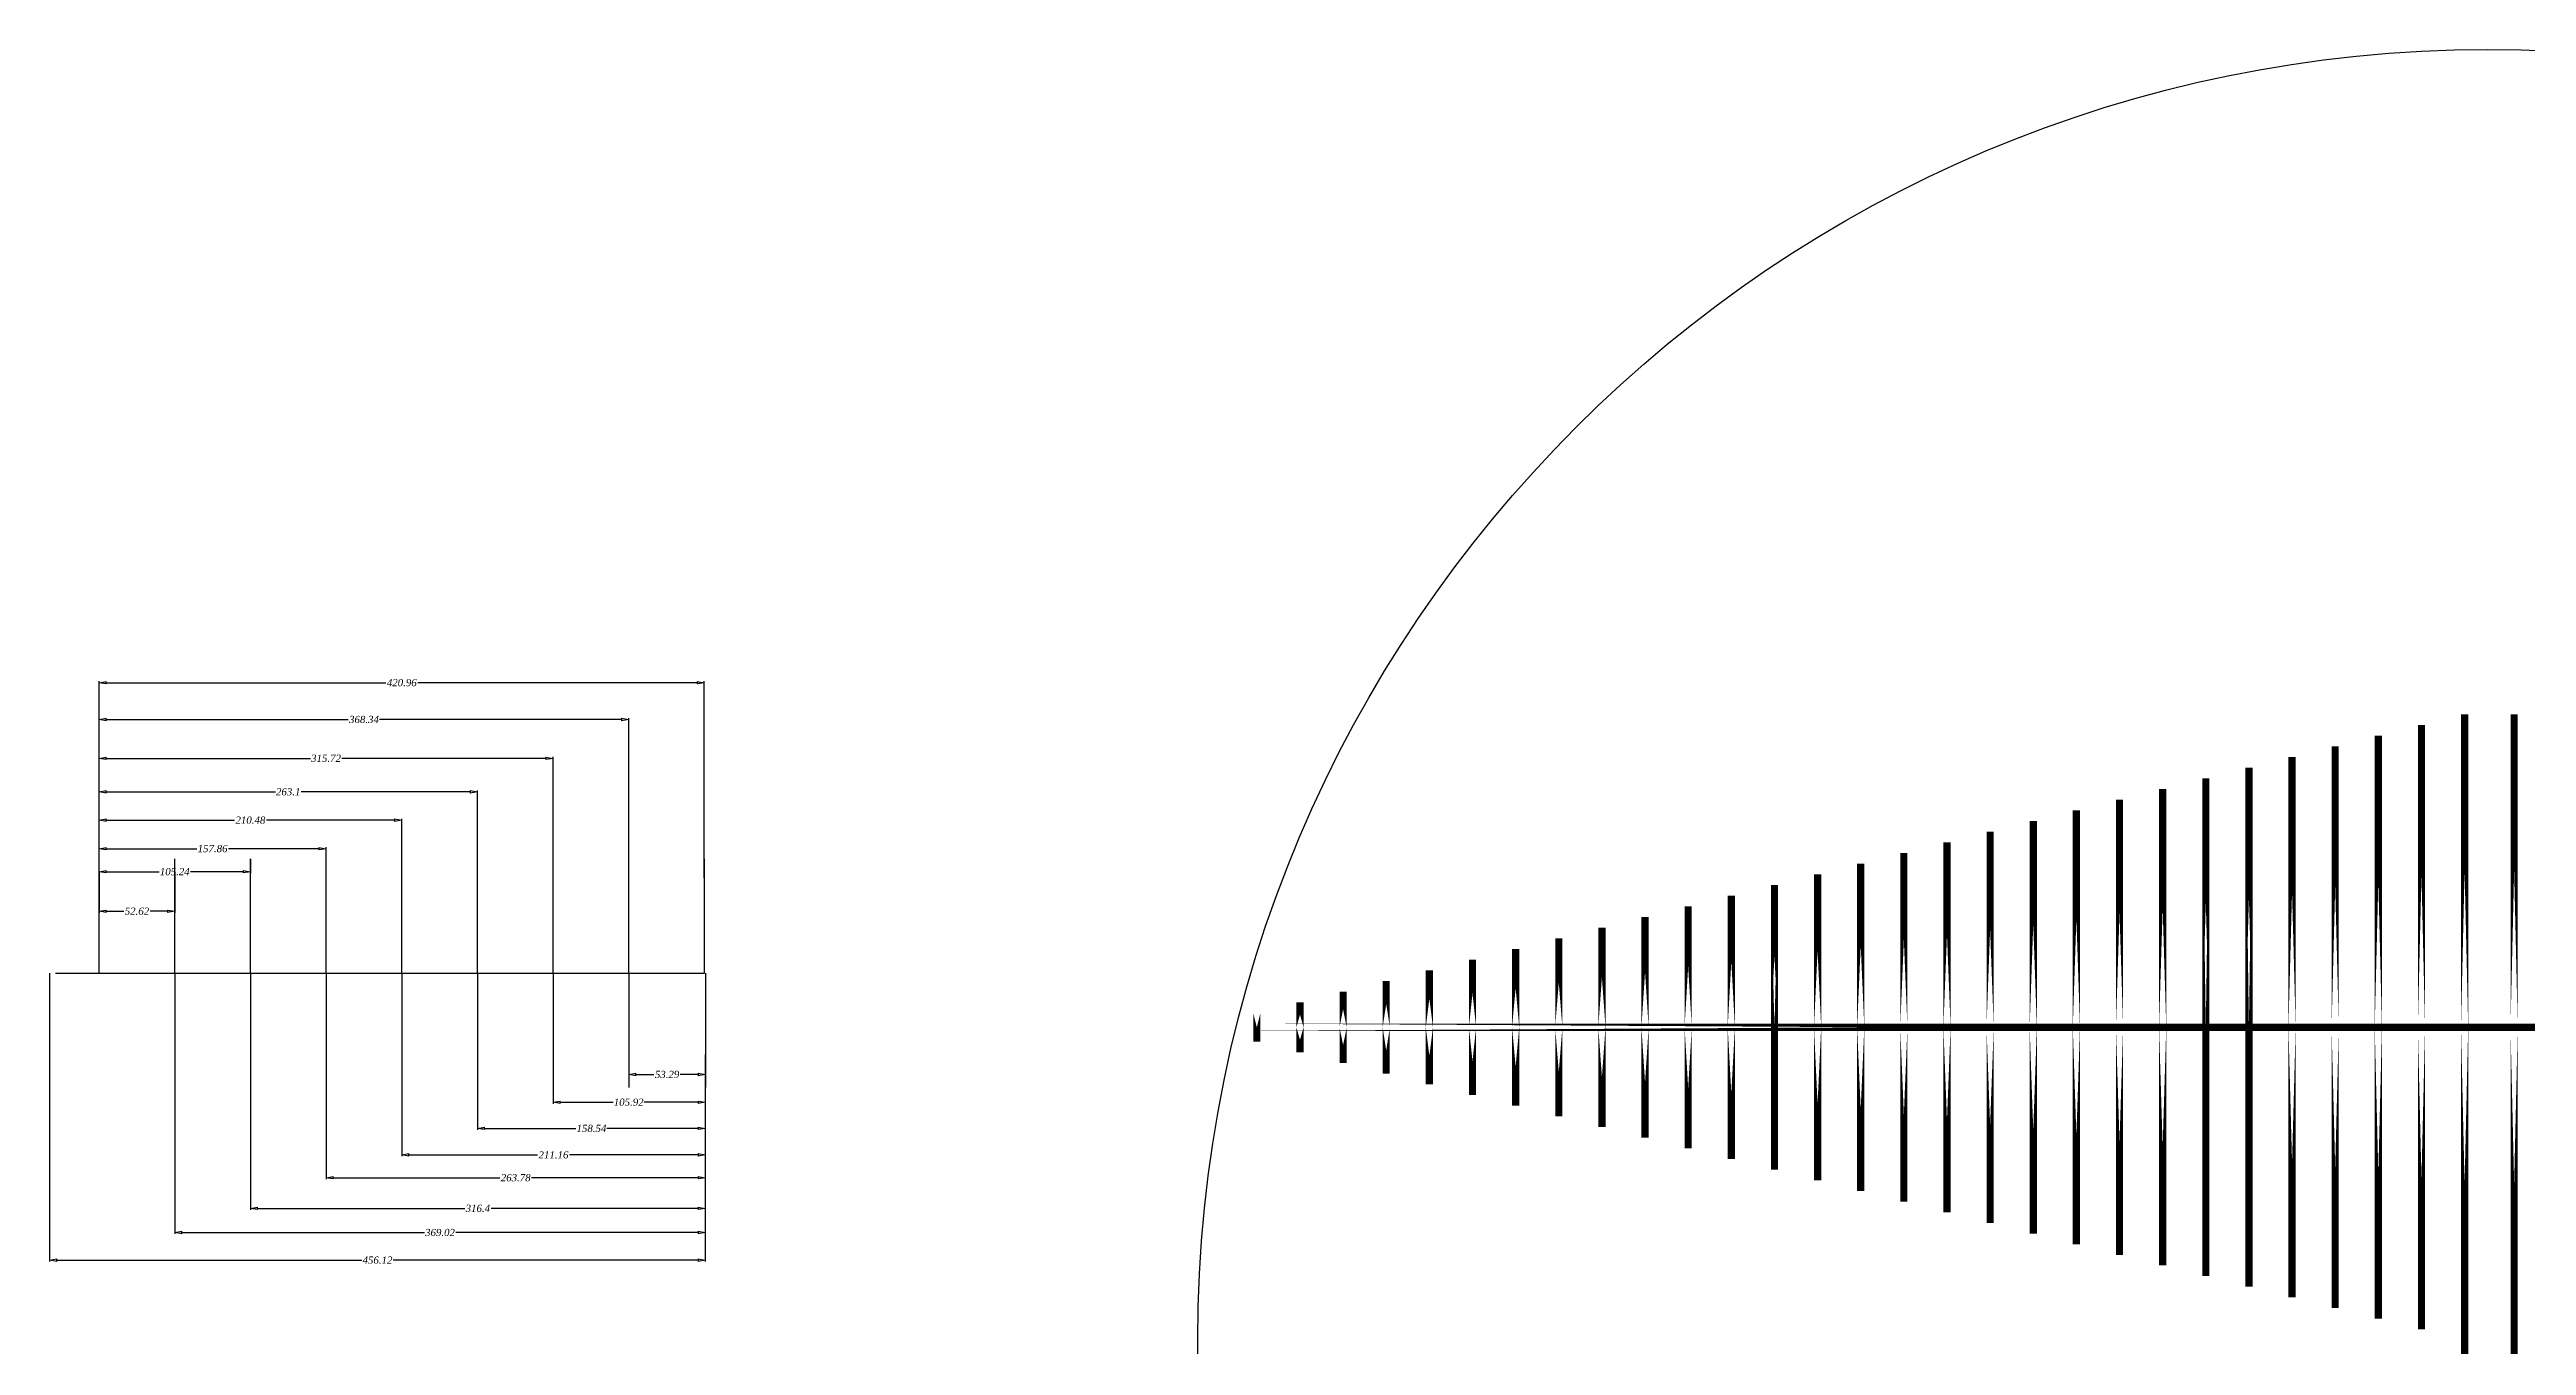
# Model space of a CAD drawing. Header units: millimetres. Extents: x 2983 to 5576, y 648 to 2489.
# Drawn here: x 2983 to 4706, y 1588 to 2489 of the extents above; entities that cross this region are included whole.
import ezdxf

# ---------------------------------------------------------------- set-up
doc = ezdxf.new("R2010")
doc.units = ezdxf.units.MM
doc.styles.add('practice_txt_style', font='timesi.ttf')
doc.dimstyles.new('Practice', dxfattribs={"dimtxt": 5, "dimasz": 5, "dimexe": 1, "dimexo": 0, "dimgap": 1, "dimtad": 0, "dimzin": 9, "dimdsep": 46, "dimtxsty": 'practice_txt_style', "dimblk": 'CLOSEDBLANK', "dimcen": 2.5, "dimclrd": 256, "dimclre": 256, "dimclrt": 256, "dimadec": 0, "dimazin": 0, "dimtfac": 1, "dimtix": 1, "dimtmove": 0, "dimatfit": 3, "dimfxl": 1, "dimtfillclr": 256, "dimlwd": -1, "dimlwe": -1, "dimarcsym": 0})

# ---------------------------------------------------------------- blocks, each defined once
blk = doc.blocks.new('_ClosedBlank')
at = {"color": 0, "linetype": 'ByBlock', "lineweight": -2}
for p, q in [((-1, 0.17), (0, 0)), ((-1, 0.17), (-1, -0.17)), ((0, 0), (-1, -0.17))]:
    blk.add_line(p, q, dxfattribs=at)
blk = doc.blocks.new('*D16')
at = {"transparency": 16777216}
for p, q in [((3386, 1790.3), (3386, 1775.5)), ((3391, 1776.5), (3403.5, 1776.5)), ((3434.3, 1776.5), (3421.8, 1776.5)), ((3439.3, 1790.3), (3439.3, 1775.5))]:
    blk.add_line(p, q, dxfattribs=at)
at = {"layer": 'Defpoints', "color": 0, "transparency": 16777216}
for p in [(3386, 1790.3), (3386, 1776.5), (3439.3, 1790.3)]:
    blk.add_point(p, dxfattribs=at)
at = {"transparency": 16777216, "xscale": 5, "yscale": 5, "zscale": 5, "rotation": 180}
blk.add_blockref('_ClosedBlank', (3386, 1776.5), dxfattribs=at)
at = {"transparency": 16777216, "xscale": 5, "yscale": 5, "zscale": 5}
blk.add_blockref('_ClosedBlank', (3439.3, 1776.5), dxfattribs=at)
at = {"transparency": 16777216, "insert": (3412.7, 1776.5), "char_height": 5, "attachment_point": 5, "style": 'practice_txt_style'}
blk.add_mtext('53.29', dxfattribs=at)
blk = doc.blocks.new('*D17')
at = {"transparency": 16777216}
for p, q in [((3439.3, 1790.3), (3439.3, 1756.2)), ((3333.4, 1767.4), (3333.4, 1756.2)), ((3338.4, 1757.2), (3375.2, 1757.2)), ((3434.3, 1757.2), (3396.8, 1757.2))]:
    blk.add_line(p, q, dxfattribs=at)
at = {"layer": 'Defpoints', "color": 0, "transparency": 16777216}
for p in [(3439.3, 1790.3), (3333.4, 1767.4), (3333.4, 1757.2)]:
    blk.add_point(p, dxfattribs=at)
at = {"transparency": 16777216, "xscale": 5, "yscale": 5, "zscale": 5, "rotation": 180}
blk.add_blockref('_ClosedBlank', (3333.4, 1757.2), dxfattribs=at)
at = {"transparency": 16777216, "xscale": 5, "yscale": 5, "zscale": 5}
blk.add_blockref('_ClosedBlank', (3439.3, 1757.2), dxfattribs=at)
at = {"transparency": 16777216, "insert": (3386, 1757.2), "char_height": 5, "attachment_point": 5, "style": 'practice_txt_style'}
blk.add_mtext('105.92', dxfattribs=at)
blk = doc.blocks.new('*D18')
at = {"transparency": 16777216}
for p, q in [((3439.3, 1790.3), (3439.3, 1738)), ((3280.8, 1767.4), (3280.8, 1738)), ((3285.8, 1739), (3349.2, 1739)), ((3434.3, 1739), (3370.9, 1739))]:
    blk.add_line(p, q, dxfattribs=at)
at = {"layer": 'Defpoints', "color": 0, "transparency": 16777216}
for p in [(3439.3, 1790.3), (3280.8, 1767.4), (3280.8, 1739)]:
    blk.add_point(p, dxfattribs=at)
at = {"transparency": 16777216, "xscale": 5, "yscale": 5, "zscale": 5, "rotation": 180}
blk.add_blockref('_ClosedBlank', (3280.8, 1739), dxfattribs=at)
at = {"transparency": 16777216, "xscale": 5, "yscale": 5, "zscale": 5}
blk.add_blockref('_ClosedBlank', (3439.3, 1739), dxfattribs=at)
at = {"transparency": 16777216, "insert": (3360.1, 1739), "char_height": 5, "attachment_point": 5, "style": 'practice_txt_style'}
blk.add_mtext('158.54', dxfattribs=at)
blk = doc.blocks.new('*D19')
at = {"transparency": 16777216}
for p, q in [((3439.3, 1790.3), (3439.3, 1719.6)), ((3228.2, 1767.4), (3228.2, 1719.6)), ((3233.2, 1720.6), (3322.6, 1720.6)), ((3434.3, 1720.6), (3344.9, 1720.6))]:
    blk.add_line(p, q, dxfattribs=at)
at = {"layer": 'Defpoints', "color": 0, "transparency": 16777216}
for p in [(3439.3, 1790.3), (3228.2, 1767.4), (3228.2, 1720.6)]:
    blk.add_point(p, dxfattribs=at)
at = {"transparency": 16777216, "xscale": 5, "yscale": 5, "zscale": 5, "rotation": 180}
blk.add_blockref('_ClosedBlank', (3228.2, 1720.6), dxfattribs=at)
at = {"transparency": 16777216, "xscale": 5, "yscale": 5, "zscale": 5}
blk.add_blockref('_ClosedBlank', (3439.3, 1720.6), dxfattribs=at)
at = {"transparency": 16777216, "insert": (3333.7, 1720.6), "char_height": 5, "attachment_point": 5, "style": 'practice_txt_style'}
blk.add_mtext('211.16', dxfattribs=at)
blk = doc.blocks.new('*D20')
at = {"transparency": 16777216}
for p, q in [((3439.3, 1790.3), (3439.3, 1703.7)), ((3175.5, 1767.4), (3175.5, 1703.7)), ((3180.5, 1704.7), (3296.4, 1704.7)), ((3434.3, 1704.7), (3318.5, 1704.7))]:
    blk.add_line(p, q, dxfattribs=at)
at = {"layer": 'Defpoints', "color": 0, "transparency": 16777216}
for p in [(3439.3, 1790.3), (3175.5, 1767.4), (3175.5, 1704.7)]:
    blk.add_point(p, dxfattribs=at)
at = {"transparency": 16777216, "xscale": 5, "yscale": 5, "zscale": 5, "rotation": 180}
blk.add_blockref('_ClosedBlank', (3175.5, 1704.7), dxfattribs=at)
at = {"transparency": 16777216, "xscale": 5, "yscale": 5, "zscale": 5}
blk.add_blockref('_ClosedBlank', (3439.3, 1704.7), dxfattribs=at)
at = {"transparency": 16777216, "insert": (3307.4, 1704.7), "char_height": 5, "attachment_point": 5, "style": 'practice_txt_style'}
blk.add_mtext('263.78', dxfattribs=at)
blk = doc.blocks.new('*D22')
at = {"transparency": 16777216}
for p, q in [((3439.3, 1790.3), (3439.3, 1682.4)), ((3122.9, 1767.4), (3122.9, 1682.4)), ((3127.9, 1683.4), (3272, 1683.4)), ((3434.3, 1683.4), (3290.3, 1683.4))]:
    blk.add_line(p, q, dxfattribs=at)
at = {"layer": 'Defpoints', "color": 0, "transparency": 16777216}
for p in [(3439.3, 1790.3), (3122.9, 1767.4), (3122.9, 1683.4)]:
    blk.add_point(p, dxfattribs=at)
at = {"transparency": 16777216, "xscale": 5, "yscale": 5, "zscale": 5, "rotation": 180}
blk.add_blockref('_ClosedBlank', (3122.9, 1683.4), dxfattribs=at)
at = {"transparency": 16777216, "xscale": 5, "yscale": 5, "zscale": 5}
blk.add_blockref('_ClosedBlank', (3439.3, 1683.4), dxfattribs=at)
at = {"transparency": 16777216, "insert": (3281.1, 1683.4), "char_height": 5, "attachment_point": 5, "style": 'practice_txt_style'}
blk.add_mtext('316.4', dxfattribs=at)
blk = doc.blocks.new('*D23')
at = {"transparency": 16777216}
for p, q in [((3439.3, 1790.3), (3439.3, 1665.6)), ((3070.3, 1767.4), (3070.3, 1665.6)), ((3075.3, 1666.6), (3243.9, 1666.6)), ((3434.3, 1666.6), (3265.7, 1666.6))]:
    blk.add_line(p, q, dxfattribs=at)
at = {"layer": 'Defpoints', "color": 0, "transparency": 16777216}
for p in [(3439.3, 1790.3), (3070.3, 1767.4), (3070.3, 1666.6)]:
    blk.add_point(p, dxfattribs=at)
at = {"transparency": 16777216, "xscale": 5, "yscale": 5, "zscale": 5, "rotation": 180}
blk.add_blockref('_ClosedBlank', (3070.3, 1666.6), dxfattribs=at)
at = {"transparency": 16777216, "xscale": 5, "yscale": 5, "zscale": 5}
blk.add_blockref('_ClosedBlank', (3439.3, 1666.6), dxfattribs=at)
at = {"transparency": 16777216, "insert": (3254.8, 1666.6), "char_height": 5, "attachment_point": 5, "style": 'practice_txt_style'}
blk.add_mtext('369.02', dxfattribs=at)
blk = doc.blocks.new('*D24')
at = {"transparency": 16777216}
for p, q in [((2983.2, 1782.7), (2983.2, 1646.4)), ((3439.3, 1790.3), (3439.3, 1646.4)), ((2988.2, 1647.4), (3200.3, 1647.4)), ((3434.3, 1647.4), (3222.2, 1647.4))]:
    blk.add_line(p, q, dxfattribs=at)
at = {"layer": 'Defpoints', "color": 0, "transparency": 16777216}
for p in [(2983.2, 1782.7), (3439.3, 1790.3), (2983.2, 1647.4)]:
    blk.add_point(p, dxfattribs=at)
at = {"transparency": 16777216, "xscale": 5, "yscale": 5, "zscale": 5, "rotation": 180}
blk.add_blockref('_ClosedBlank', (2983.2, 1647.4), dxfattribs=at)
at = {"transparency": 16777216, "xscale": 5, "yscale": 5, "zscale": 5}
blk.add_blockref('_ClosedBlank', (3439.3, 1647.4), dxfattribs=at)
at = {"transparency": 16777216, "insert": (3211.3, 1647.4), "char_height": 5, "attachment_point": 5, "style": 'practice_txt_style'}
blk.add_mtext('456.12', dxfattribs=at)
blk = doc.blocks.new('*D25')
at = {"transparency": 16777216}
for p, q in [((3017.7, 1917.5), (3017.7, 1889)), ((3070.3, 1917.5), (3070.3, 1889)), ((3022.7, 1890), (3034.9, 1890)), ((3065.3, 1890), (3053.1, 1890))]:
    blk.add_line(p, q, dxfattribs=at)
at = {"layer": 'Defpoints', "color": 0, "transparency": 16777216}
for p in [(3017.7, 1917.5), (3070.3, 1917.5), (3070.3, 1890)]:
    blk.add_point(p, dxfattribs=at)
at = {"transparency": 16777216, "xscale": 5, "yscale": 5, "zscale": 5, "rotation": 180}
blk.add_blockref('_ClosedBlank', (3017.7, 1890), dxfattribs=at)
at = {"transparency": 16777216, "xscale": 5, "yscale": 5, "zscale": 5}
blk.add_blockref('_ClosedBlank', (3070.3, 1890), dxfattribs=at)
at = {"transparency": 16777216, "insert": (3044, 1890), "char_height": 5, "attachment_point": 5, "style": 'practice_txt_style'}
blk.add_mtext('52.62', dxfattribs=at)
blk = doc.blocks.new('*D27')
at = {"transparency": 16777216}
for p, q in [((3017.7, 1917.5), (3017.7, 1918.5)), ((3022.7, 1917.5), (3059.4, 1917.5)), ((3117.9, 1917.5), (3081.2, 1917.5)), ((3122.9, 1926.5), (3122.9, 1916.5))]:
    blk.add_line(p, q, dxfattribs=at)
at = {"layer": 'Defpoints', "color": 0, "transparency": 16777216}
for p in [(3017.7, 1917.5), (3122.9, 1926.5), (3122.9, 1917.5)]:
    blk.add_point(p, dxfattribs=at)
at = {"transparency": 16777216, "xscale": 5, "yscale": 5, "zscale": 5, "rotation": 180}
blk.add_blockref('_ClosedBlank', (3017.7, 1917.5), dxfattribs=at)
at = {"transparency": 16777216, "xscale": 5, "yscale": 5, "zscale": 5}
blk.add_blockref('_ClosedBlank', (3122.9, 1917.5), dxfattribs=at)
at = {"transparency": 16777216, "insert": (3070.3, 1917.5), "char_height": 5, "attachment_point": 5, "style": 'practice_txt_style'}
blk.add_mtext('105.24', dxfattribs=at)
blk = doc.blocks.new('*D28')
at = {"transparency": 16777216}
for p, q in [((3017.7, 1917.5), (3017.7, 1934.5)), ((3022.7, 1933.5), (3085.6, 1933.5)), ((3170.5, 1933.5), (3107.6, 1933.5)), ((3175.5, 1919), (3175.5, 1934.5))]:
    blk.add_line(p, q, dxfattribs=at)
at = {"layer": 'Defpoints', "color": 0, "transparency": 16777216}
for p in [(3175.5, 1933.5), (3017.7, 1917.5), (3175.5, 1919)]:
    blk.add_point(p, dxfattribs=at)
at = {"transparency": 16777216, "xscale": 5, "yscale": 5, "zscale": 5, "rotation": 180}
blk.add_blockref('_ClosedBlank', (3017.7, 1933.5), dxfattribs=at)
at = {"transparency": 16777216, "xscale": 5, "yscale": 5, "zscale": 5}
blk.add_blockref('_ClosedBlank', (3175.5, 1933.5), dxfattribs=at)
at = {"transparency": 16777216, "insert": (3096.6, 1933.5), "char_height": 5, "attachment_point": 5, "style": 'practice_txt_style'}
blk.add_mtext('157.86', dxfattribs=at)
blk = doc.blocks.new('*D29')
at = {"transparency": 16777216}
for p, q in [((3017.7, 1917.5), (3017.7, 1954.3)), ((3022.7, 1953.3), (3111.9, 1953.3)), ((3223.2, 1953.3), (3134, 1953.3)), ((3228.2, 1926.5), (3228.2, 1954.3))]:
    blk.add_line(p, q, dxfattribs=at)
at = {"layer": 'Defpoints', "color": 0, "transparency": 16777216}
for p in [(3228.2, 1953.3), (3017.7, 1917.5), (3228.2, 1926.5)]:
    blk.add_point(p, dxfattribs=at)
at = {"transparency": 16777216, "xscale": 5, "yscale": 5, "zscale": 5, "rotation": 180}
blk.add_blockref('_ClosedBlank', (3017.7, 1953.3), dxfattribs=at)
at = {"transparency": 16777216, "xscale": 5, "yscale": 5, "zscale": 5}
blk.add_blockref('_ClosedBlank', (3228.2, 1953.3), dxfattribs=at)
at = {"transparency": 16777216, "insert": (3122.9, 1953.3), "char_height": 5, "attachment_point": 5, "style": 'practice_txt_style'}
blk.add_mtext('210.48', dxfattribs=at)
blk = doc.blocks.new('*D30')
at = {"transparency": 16777216}
for p, q in [((3017.7, 1917.5), (3017.7, 1974)), ((3022.7, 1973), (3140.3, 1973)), ((3275.8, 1973), (3158.2, 1973)), ((3280.8, 1919), (3280.8, 1974))]:
    blk.add_line(p, q, dxfattribs=at)
at = {"layer": 'Defpoints', "color": 0, "transparency": 16777216}
for p in [(3280.8, 1973), (3017.7, 1917.5), (3280.8, 1919)]:
    blk.add_point(p, dxfattribs=at)
at = {"transparency": 16777216, "xscale": 5, "yscale": 5, "zscale": 5, "rotation": 180}
blk.add_blockref('_ClosedBlank', (3017.7, 1973), dxfattribs=at)
at = {"transparency": 16777216, "xscale": 5, "yscale": 5, "zscale": 5}
blk.add_blockref('_ClosedBlank', (3280.8, 1973), dxfattribs=at)
at = {"transparency": 16777216, "insert": (3149.2, 1973), "char_height": 5, "attachment_point": 5, "style": 'practice_txt_style'}
blk.add_mtext('263.1', dxfattribs=at)
blk = doc.blocks.new('*D31')
at = {"transparency": 16777216}
for p, q in [((3017.7, 1917.5), (3017.7, 1997.3)), ((3022.7, 1996.3), (3164.6, 1996.3)), ((3328.4, 1996.3), (3186.5, 1996.3)), ((3333.4, 1918.3), (3333.4, 1997.3))]:
    blk.add_line(p, q, dxfattribs=at)
at = {"layer": 'Defpoints', "color": 0, "transparency": 16777216}
for p in [(3333.4, 1996.3), (3017.7, 1917.5), (3333.4, 1918.3)]:
    blk.add_point(p, dxfattribs=at)
at = {"transparency": 16777216, "xscale": 5, "yscale": 5, "zscale": 5, "rotation": 180}
blk.add_blockref('_ClosedBlank', (3017.7, 1996.3), dxfattribs=at)
at = {"transparency": 16777216, "xscale": 5, "yscale": 5, "zscale": 5}
blk.add_blockref('_ClosedBlank', (3333.4, 1996.3), dxfattribs=at)
at = {"transparency": 16777216, "insert": (3175.5, 1996.3), "char_height": 5, "attachment_point": 5, "style": 'practice_txt_style'}
blk.add_mtext('315.72', dxfattribs=at)
blk = doc.blocks.new('*D32')
at = {"transparency": 16777216}
for p, q in [((3017.7, 1917.5), (3017.7, 2024.3)), ((3022.7, 2023.3), (3190.9, 2023.3)), ((3381, 2023.3), (3212.8, 2023.3)), ((3386, 1916.1), (3386, 2024.3))]:
    blk.add_line(p, q, dxfattribs=at)
at = {"layer": 'Defpoints', "color": 0, "transparency": 16777216}
for p in [(3386, 2023.3), (3017.7, 1917.5), (3386, 1916.1)]:
    blk.add_point(p, dxfattribs=at)
at = {"transparency": 16777216, "xscale": 5, "yscale": 5, "zscale": 5, "rotation": 180}
blk.add_blockref('_ClosedBlank', (3017.7, 2023.3), dxfattribs=at)
at = {"transparency": 16777216, "xscale": 5, "yscale": 5, "zscale": 5}
blk.add_blockref('_ClosedBlank', (3386, 2023.3), dxfattribs=at)
at = {"transparency": 16777216, "insert": (3201.9, 2023.3), "char_height": 5, "attachment_point": 5, "style": 'practice_txt_style'}
blk.add_mtext('368.34', dxfattribs=at)
blk = doc.blocks.new('*D33')
at = {"transparency": 16777216}
for p, q in [((3017.7, 1917.5), (3017.7, 2049.9)), ((3022.7, 2048.9), (3217, 2048.9)), ((3433.6, 2048.9), (3239.3, 2048.9)), ((3438.6, 1913.2), (3438.6, 2049.9))]:
    blk.add_line(p, q, dxfattribs=at)
at = {"layer": 'Defpoints', "color": 0, "transparency": 16777216}
for p in [(3438.6, 2048.9), (3017.7, 1917.5), (3438.6, 1913.2)]:
    blk.add_point(p, dxfattribs=at)
at = {"transparency": 16777216, "xscale": 5, "yscale": 5, "zscale": 5, "rotation": 180}
blk.add_blockref('_ClosedBlank', (3017.7, 2048.9), dxfattribs=at)
at = {"transparency": 16777216, "xscale": 5, "yscale": 5, "zscale": 5}
blk.add_blockref('_ClosedBlank', (3438.6, 2048.9), dxfattribs=at)
at = {"transparency": 16777216, "insert": (3228.2, 2048.9), "char_height": 5, "attachment_point": 5, "style": 'practice_txt_style'}
blk.add_mtext('420.96', dxfattribs=at)

msp = doc.modelspace()

# ---------------------------------------------------------------- linework, layer by layer
for p, q in [((3017.687, 1846.91), (3017.687, 1926.459)), ((3070.307, 1846.91), (3070.307, 1926.459)), ((3122.927, 1846.91), (3122.927, 1926.459)), ((3175.548, 1846.91), (3175.548, 1926.459)), ((3228.168, 1846.91), (3228.168, 1926.459)), ((3280.788, 1846.91), (3280.788, 1926.459)), ((3280.788, 1846.91), (3280.788, 1926.459)), ((3333.409, 1846.91), (3333.409, 1926.459)), ((3386.029, 1846.91), (3386.029, 1926.459)), ((3438.649, 1846.91), (3438.649, 1926.459)), ((2983.199, 1846.91), (2983.199, 1767.361)), ((2987.329, 1846.91), (3438.649, 1846.91)), ((2987.329, 1846.91), (3438.649, 1846.91)), ((3070.307, 1846.91), (3070.307, 1767.361)), ((3122.927, 1846.91), (3122.927, 1767.361)), ((3175.548, 1846.91), (3175.548, 1767.361)), ((3228.168, 1846.91), (3228.168, 1767.361)), ((3280.788, 1846.91), (3280.788, 1767.361)), ((3280.788, 1846.91), (3280.788, 1767.361)), ((3333.409, 1846.91), (3333.409, 1767.361)), ((3386.029, 1846.91), (3386.029, 1767.361)), ((3439.324, 1846.91), (3439.324, 1767.361))]:
    msp.add_line(p, q)
at = {"const_width": 5}
for points in [[(4632.878, 1809.332), (4632.878, 2019.435)], [(4662.878, 1809.332), (4662.878, 2026.846)], [(4697.332, 1809.332), (4697.332, 2026.846)], [(4542.878, 1809.332), (4542.878, 1997.201)], [(4572.878, 1809.332), (4572.878, 2004.613)], [(4602.878, 1809.332), (4602.878, 2012.024)], [(4482.878, 1982.379), (4482.878, 1636.286)], [(4482.878, 1809.332), (4482.878, 1982.379)], [(4512.878, 1989.79), (4512.878, 1628.874)], [(4512.878, 1809.332), (4512.878, 1989.79)], [(4422.878, 1809.332), (4422.878, 1967.557)], [(4452.878, 1809.332), (4452.878, 1974.968)], [(4332.878, 1809.332), (4332.878, 1945.323)], [(4362.878, 1809.332), (4362.878, 1952.734)], [(4392.878, 1809.332), (4392.878, 1960.145)], [(4272.878, 1809.332), (4272.878, 1930.501)], [(4302.878, 1809.332), (4302.878, 1937.912)], [(4212.878, 1809.332), (4212.878, 1915.678)], [(4242.878, 1809.332), (4242.878, 1923.089)], [(4122.878, 1809.332), (4122.878, 1893.444)], [(4152.878, 1809.332), (4152.878, 1900.856)], [(4182.878, 1908.267), (4182.878, 1710.398)], [(4182.878, 1809.332), (4182.878, 1908.267)], [(4062.878, 1809.332), (4062.878, 1878.622)], [(4092.878, 1809.332), (4092.878, 1886.033)], [(4002.878, 1809.332), (4002.878, 1863.8)], [(4032.878, 1809.332), (4032.878, 1871.211)], [(3912.878, 1809.332), (3912.878, 1841.566)], [(3942.878, 1809.332), (3942.878, 1848.977)], [(3972.878, 1809.332), (3972.878, 1856.388)], [(3852.878, 1809.332), (3852.878, 1826.744)], [(3882.878, 1809.332), (3882.878, 1834.155)], [(3822.878, 1819.332), (3822.878, 1799.332)], [(3822.878, 1809.332), (4680.105, 1809.332)], [(3852.878, 1809.332), (3852.878, 1791.921)], [(3882.878, 1809.332), (3882.878, 1784.51)], [(3912.878, 1809.332), (3912.878, 1777.099)], [(3942.878, 1809.332), (3942.878, 1769.688)], [(3972.878, 1809.332), (3972.878, 1762.276)], [(4002.878, 1809.332), (4002.878, 1754.865)], [(4032.878, 1809.332), (4032.878, 1747.454)], [(4062.878, 1809.332), (4062.878, 1740.043)], [(4092.878, 1809.332), (4092.878, 1732.631)], [(4122.878, 1809.332), (4122.878, 1725.22)], [(4152.878, 1809.332), (4152.878, 1717.809)], [(4212.878, 1809.332), (4212.878, 1702.987)], [(4242.878, 1809.332), (4242.878, 1695.575)], [(4272.878, 1809.332), (4272.878, 1688.164)], [(4302.878, 1809.332), (4302.878, 1680.753)], [(4332.878, 1809.332), (4332.878, 1673.342)], [(4362.878, 1809.332), (4362.878, 1665.931)], [(4392.878, 1809.332), (4392.878, 1658.519)], [(4422.878, 1809.332), (4422.878, 1651.108)], [(4452.878, 1809.332), (4452.878, 1643.697)], [(4542.878, 1809.332), (4542.878, 1621.463)], [(4572.878, 1809.332), (4572.878, 1614.052)], [(4602.878, 1809.332), (4602.878, 1606.641)], [(4632.878, 1809.332), (4632.878, 1599.23)], [(4662.878, 1809.332), (4662.878, 1591.818)], [(5537.332, 1809.332), (4680.105, 1809.332)], [(4697.332, 1809.332), (4697.332, 1591.818)], [(4662.878, 1374.304), (4662.878, 1591.818)], [(4697.332, 1374.304), (4697.332, 1591.818)]]:
    msp.add_lwpolyline(points, close=True, dxfattribs=at)
msp.add_circle((4679.12, 1591.834), 897.259)

# ---------------------------------------------------------------- dimensions: what is measured, and where the dimension line sits
for base, p1, p2, angle, picture, middle, dimtype in [((3438.649, 2048.854), (3017.687, 1917.536), (3438.649, 1913.159), 180, '*D33', (3228.168, 2048.854), 160), ((3386.029, 2023.32), (3017.687, 1917.536), (3386.029, 1916.077), 180, '*D32', (3201.858, 2023.32), 160), ((3333.409, 1996.327), (3017.687, 1917.536), (3333.409, 1918.265), 180, '*D31', (3175.548, 1996.327), 160), ((3280.788, 1972.981), (3017.687, 1917.536), (3280.788, 1918.995), 180, '*D30', (3149.237, 1972.981), 160), ((3228.168, 1953.284), (3017.687, 1917.536), (3228.168, 1926.459), 180, '*D29', (3122.927, 1953.284), 160), ((3175.548, 1933.461), (3017.687, 1917.536), (3175.548, 1918.995), 180, '*D28', (3096.617, 1933.461), 160), ((3122.927, 1917.536), (3017.687, 1917.536), (3122.927, 1926.459), 180, '*D27', (3070.307, 1917.536), 160), ((3070.307, 1890.031), (3017.687, 1917.536), (3070.307, 1917.536), 0, '*D25', (3043.997, 1890.031), 161), ((3386.0289, 1776.502), (3439.3238, 1790.2816), (3386.0289, 1790.2816), 180, '*D16', (3412.6763, 1776.502), 161)]:
    dim = msp.add_linear_dim(base=base, p1=p1, p2=p2, angle=angle, dimstyle='Practice')
    dim.commit()
    dim.dimension.update_dxf_attribs({"geometry": picture, "text_midpoint": middle, "dimtype": dimtype})
for base, p1, p2, picture, middle in [((2983.1991, 1647.4141), (3439.3238, 1790.2816), (2983.1991, 1782.6925), '*D24', (3211.2614, 1647.4141)), ((3070.307, 1666.583), (3439.324, 1790.282), (3070.307, 1767.361), '*D23', (3254.815, 1666.583)), ((3122.927, 1683.414), (3439.324, 1790.282), (3122.927, 1767.361), '*D22', (3281.126, 1683.414)), ((3175.548, 1704.71), (3439.324, 1790.282), (3175.548, 1767.361), '*D20', (3307.436, 1704.71)), ((3228.168, 1720.587), (3439.324, 1790.282), (3228.168, 1767.361), '*D19', (3333.746, 1720.587)), ((3280.788, 1739.046), (3439.324, 1790.282), (3280.788, 1767.361), '*D18', (3360.056, 1739.046)), ((3333.4085, 1757.1734), (3439.3238, 1790.2816), (3333.4085, 1767.3606), '*D17', (3386.0289, 1757.1734))]:
    dim = msp.add_linear_dim(base=base, p1=p1, p2=p2, dimstyle='Practice')
    dim.commit()
    dim.dimension.update_dxf_attribs({"geometry": picture, "text_midpoint": middle, "dimtype": 160})

doc.saveas('drawing.dxf')
